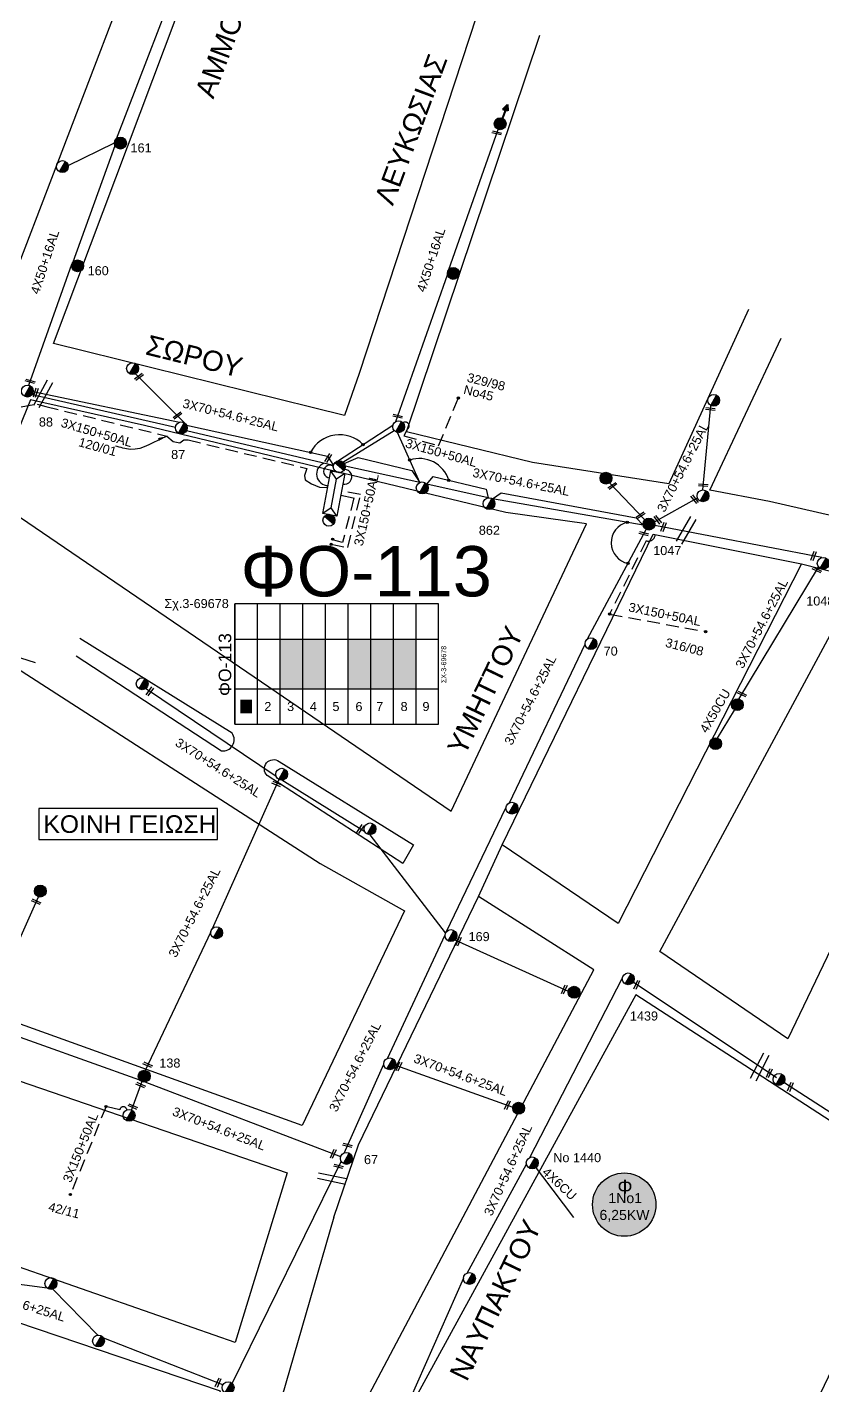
# Model space of a CAD drawing. Header units: millimetres. Extents: x 5016 to 7282, y 2879 to 3911.
# Drawn here: x 5878.1 to 6036.2, y 3503.7 to 3773.7 of the extents above; entities that cross this region are included whole.
import ezdxf
from ezdxf.enums import TextEntityAlignment as Align

# ---------------------------------------------------------------- set-up
doc = ezdxf.new("R2010")
doc.units = ezdxf.units.MM
doc.linetypes.add('DASHED', pattern=[19.05, 12.7, -6.35])
for name, color, linetype in [('Άγνωστα', 7, 'Continuous'), ('Ασφαλειοκιβώτια Χ.Τ 9 αναχωρήσεων', 7, 'Continuous'), ('Γέφυρες Εναέριου Δικτύου', 7, 'Continuous'), ('Γυμνά εναέρια ΧΤ (3Φ)   4x50CU', 7, 'Continuous'), ('Γυμνά εναέρια ΧΤ και ΦΟΠ (3Φ)   4x50+16AL', 7, 'Continuous'), ('Επίτονοι', 7, 'Continuous'), ('Επιγραφές - Σχήματα', 7, 'Continuous'), ('Καλώδια ΧΤ   3x150+50AL', 7, 'DASHED'), ('Μηχανική τομή', 7, 'Continuous'), ('Στύλος Ξύλινος', 7, 'Continuous'), ('Στύλος Ξύλινος @ 1', 7, 'Continuous'), ('Στύλος ΦΜ', 7, 'Continuous'), ('Στύλος ΦΜ @ 1', 7, 'Continuous'), ('Συνδέσεις', 7, 'Continuous'), ('Συνεστραμμένα ΧΤ   3x70+54.6+25 AL', 7, 'SYN_LINE'), ('Τομή', 7, 'Continuous'), ('Υποσταθμός εναέριος 2 στύλων', 7, 'Continuous'), ('Υποσταθμός πόλεως', 7, 'Continuous'), ('Υπόβαθρο ΔΕΗ', 7, 'Continuous'), ('Χώρος', 7, 'Continuous')]:
    doc.layers.add(name, color=color, linetype=linetype)
doc.styles.get("Standard").update_dxf_attribs({"font": 'ARIAL.TTF'})
doc.linetypes.add('SYN_LINE', pattern='A,0.5,-0.0001,["/\\/\\/\\/",Standard,S=0.1,R=0,X=0,Y=-0.05],-0.25', length=0.7501)
doc.dimstyles.new('ISO-25', dxfattribs={"dimtxt": 2.5, "dimasz": 1.8, "dimexe": 1.25, "dimexo": 0.625, "dimtad": 1, "dimtxsty": 'Standard', "dimcen": 1.8, "dimadec": 0, "dimazin": 0, "dimtfac": 1, "dimtmove": 0, "dimatfit": 3, "dimfxl": 1.25, "dimarcsym": 0})

# ---------------------------------------------------------------- blocks, each defined once
blk = doc.blocks.new('ΥΠΑΡΧΩΝ ΤΣΙΜΕΝΤΕΝΙΟΣ ΣΤΥΛΟΣ')
at = {"layer": 'Στύλος ΦΜ'}
blk.add_hatch(color=7, dxfattribs=at).paths.add_polyline_path([(-1.29, -2.28, 0.574793), (2.62, 0, 0.268822), (1.3, 2.27)])
at = {"layer": 'Στύλος ΦΜ', "color": 7}
blk.add_line((-1.29, -2.28), (1.3, 2.27), dxfattribs=at)
blk.add_circle((0, 0), 2.62, dxfattribs=at)
at = {"layer": 'Στύλος ΦΜ', "flags": 4}
for tag, p in [('ΑΡΙΘΜΟΣ', (-4.68, 8.05)), ('ΤΥΠΟΣ', (-4.91, 3.03))]:
    blk.add_attdef(tag, p, '', height=4, dxfattribs=at)
blk = doc.blocks.new('ΥΠΑΡΧΩΝ ΞΥΛΙΝΟΣ ΣΤΥΛΟΣ')
at = {"layer": 'Στύλος Ξύλινος'}
h = blk.add_hatch(color=7, dxfattribs=at)
h.paths.add_polyline_path([(-2.62, 0, 0.270008), (-1.29, -2.28), (1.3, 2.27, 0.576266)])
h.paths.add_polyline_path([(-1.29, -2.28, 0.574793), (2.62, 0, 0.268822), (1.3, 2.27)])
at = {"layer": 'Στύλος Ξύλινος', "color": 7}
blk.add_line((-1.29, -2.28), (1.3, 2.27), dxfattribs=at)
blk.add_circle((0, 0), 2.62, dxfattribs=at)
at = {"layer": 'Στύλος Ξύλινος', "flags": 4}
for tag, p in [('ΑΡΙΘΜΟΣ', (-4.91, 8.6)), ('ΤΥΠΟΣ', (-4.85, 3.39))]:
    blk.add_attdef(tag, p, '', height=4, dxfattribs=at)
blk = doc.blocks.new('ΥΠΟΣΤΑΘΜΟΣ ΕΝΑΕΡΙΟΣ ΕΠΙ 2 ΣΤΥΛΩΝ')
at = {"layer": 'Υποσταθμός εναέριος 2 στύλων', "linetype": 'Continuous'}
for points in [[(-11.97, -2.11, 0.574793), (-8.45, -0.07, 0.268822), (-9.64, 1.98)], [(9.68, -2.15, 0.574793), (13.19, -0.1, 0.268822), (12.01, 1.95)]]:
    blk.add_hatch(color=256, dxfattribs=at).paths.add_polyline_path(points)
for p, q in [((-11.97, -2.11), (-9.64, 1.98)), ((9.68, -2.15), (12.01, 1.95))]:
    blk.add_line(p, q, dxfattribs=at)
for centre in [(-10.81, -0.07), (10.84, -0.1)]:
    blk.add_circle(centre, 2.36, dxfattribs=at)
at = {"layer": 'Υποσταθμός πόλεως', "linetype": 'Continuous', "ltscale": 40}
blk.add_lwpolyline([(-8.57, 2.82), (8.57, 2.82), (8.57, -2.82), (-8.57, -2.82)], close=True, dxfattribs=at)
for points in [[(-5.75, 0), (-8.57, 2.82)], [(-8.57, -2.82), (-5.75, 0)], [(-5.75, 0), (5.75, 0)], [(5.75, 0), (8.57, 2.82)], [(8.57, -2.82), (5.75, 0)]]:
    blk.add_lwpolyline(points, dxfattribs=at)
at = {"layer": 'Υποσταθμός εναέριος 2 στύλων', "ltscale": 40, "flags": 1}
for tag, p in [('ΜΕΤΑΣΧΗΜΑΤΙΣΜΟΣ', (14.09, 2.51)), ('ΙΣΧΥΣ', (14.07, -0.28)), ('ΑΡΙΘΜΟΣ', (14.19, -3))]:
    blk.add_attdef(tag, p, '', height=1.8, dxfattribs=at)
blk = doc.blocks.new('ΕΠΙΤΟΝΟΣ')
at = {"layer": 'Επίτονοι', "lineweight": 40, "ltscale": 40}
blk.add_hatch(color=256, dxfattribs=at).paths.add_polyline_path([(-1.13, 6.47), (0, 9.1), (1.13, 6.47)])
for p, q in [((-1.13, 6.47), (0, 9.1)), ((1.13, 6.47), (-1.13, 6.47)), ((-1.13, 6.47), (0, 6.47)), ((0, 9.1), (1.13, 6.47)), ((0, 6.47), (0, 0))]:
    blk.add_line(p, q, dxfattribs=at)
blk = doc.blocks.new('ΑΣΦΑΛΕΙΟΚΙΒΩΤΙΟ ΥΠΟΣΤΑΘΜΟΥ 9 ΑΝΑΧΩΡΗΣΕΩΝ')
at = {"layer": 'Ασφαλειοκιβώτια Χ.Τ 9 αναχωρήσεων', "ltscale": 40}
for p, q in [((-23.8, 40.36), (24.02, 40.36)), ((-9.72, 40.36), (-9.72, -40.64)), ((9.94, 40.36), (9.94, -40.64)), ((-23.8, 31.36), (24.02, 31.36)), ((-23.8, 22.36), (24.02, 22.36)), ((-23.8, 13.36), (24.02, 13.36)), ((-23.8, 4.36), (24.02, 4.36)), ((-23.8, -4.64), (24.02, -4.64)), ((-23.8, -13.64), (24.02, -13.64)), ((-23.8, -22.64), (24.02, -22.64)), ((-23.8, -31.64), (24.02, -31.64))]:
    blk.add_line(p, q, dxfattribs=at)
at = {"layer": 'Ασφαλειοκιβώτια Χ.Τ 9 αναχωρήσεων'}
blk.add_lwpolyline([(-23.8, -40.64), (24.02, -40.64), (24.02, 40.36), (-23.8, 40.36)], close=True, dxfattribs=at)
for s, p in [('1', (-18.61, 37.24)), ('2', (-18.61, 28.67)), ('3', (-18.61, 19.6)), ('4', (-18.61, 10.58)), ('5', (-18.61, 1.57)), ('6', (-18.61, -7.57)), ('7', (-18.61, -15.81)), ('8', (-18.61, -25.5)), ('9', (-18.61, -34.19))]:
    blk.add_text(s, height=3.6, rotation=270, dxfattribs=at).set_placement(p)
at = {"layer": 'Ασφαλειοκιβώτια Χ.Τ 9 αναχωρήσεων', "ltscale": 40}
for tag, height, p in [('ΟΝΟΜΑ', 5, (-0.16, 44.31)), ('ΚΕΙΜΕΝΟ 1', 2, (17.06, 35.59)), ('ΚΕΙΜΕΝΟ 2', 2, (17.06, 26.88)), ('ΚΕΙΜΕΝΟ 3', 2, (17.06, 17.69)), ('ΚΕΙΜΕΝΟ 4', 2, (17.06, 8.71)), ('ΚΕΙΜΕΝΟ 5', 2, (17.06, -0.13)), ('ΚΕΙΜΕΝΟ 6', 2, (17.06, -9.05)), ('ΚΕΙΜΕΝΟ 7', 2, (17.06, -18.13)), ('ΚΕΙΜΕΝΟ 8', 2, (17.06, -26.85)), ('ΚΕΙΜΕΝΟ 9', 2, (17.06, -35.99)), ('ΣΧ', 2, (-0.1, -42.64))]:
    blk.add_attdef(tag, text='', height=height, dxfattribs=at).set_placement(p, align=Align.MIDDLE_CENTER)
blk = doc.blocks.new('ΜΗΧΑΝΙΚΗ ΤΟΜΗ')
at = {"layer": 'Μηχανική τομή', "ltscale": 40}
for p, q in [((-1.89, 0.78), (1.89, 0.78)), ((1.89, 0), (-1.89, 0))]:
    blk.add_line(p, q, dxfattribs=at)
blk = doc.blocks.new('ΤΟΜΗ')
at = {"layer": 'Τομή', "ltscale": 40}
for p, q in [((-5.68, 0), (5.68, 0)), ((5.68, -2.33), (-5.68, -2.33))]:
    blk.add_line(p, q, dxfattribs=at)
blk = doc.blocks.new('_ΣΥΝΔΕΣΗ')
at = {"layer": 'Συνδέσεις', "linetype": 'SYN_LINE', "ltscale": 40}
blk.add_hatch(color=256, dxfattribs=at).paths.add_polyline_path([(0.5, -0.01, 1), (-0.5, -0.01, 1)])
at = {"layer": 'Συνδέσεις'}
blk.add_circle((0, -0.01), 0.5, dxfattribs=at)
blk = doc.blocks.new('ΧΩΡΟΣ')
at = {"layer": 'Χώρος', "ltscale": 40, "true_color": 0xff4747}
blk.add_hatch(color=13, dxfattribs=at).paths.add_polyline_path([(12.17, -0.19, 1), (-13.03, -0.19, 1)])
at = {"layer": 'Χώρος', "ltscale": 40}
blk.add_circle((-0.43, -0.19), 12.6, dxfattribs=at)
at = {"layer": 'Χώρος', "ltscale": 30, "insert": (-3.14, 9.64), "char_height": 5.4, "width": 408.8913, "attachment_point": 1}
blk.add_mtext('Φ', dxfattribs=at)
at = {"layer": 'Χώρος', "ltscale": 40}
blk.add_attdef('ΑΡΙΘΜΟΣ_001', (-5.24, -3.99), '', height=5.4, dxfattribs=at)

msp = doc.modelspace()

# ---------------------------------------------------------------- hatches: boundary and pattern name
at = {"layer": 'Ασφαλειοκιβώτια Χ.Τ 9 αναχωρήσεων', "lineweight": -3}
for color, points in [(2, [(5932.85, 3652.1), (5928.35, 3652.1), (5928.35, 3642.27), (5932.85, 3642.27)]), (5, [(5937.35, 3652.1), (5932.85, 3652.1), (5932.85, 3642.27), (5937.35, 3642.27)]), (133, [(5946.35, 3652.1), (5941.85, 3652.1), (5941.85, 3642.27), (5946.35, 3642.27)]), (85, [(5950.85, 3652.1), (5946.35, 3652.1), (5946.35, 3642.27), (5950.85, 3642.27)]), (30, [(5955.35, 3652.1), (5950.85, 3652.1), (5950.85, 3642.27), (5955.35, 3642.27)]), (6, [(5920.46, 3637.37), (5922.76, 3637.37), (5922.76, 3640.08), (5920.46, 3640.08)])]:
    msp.add_hatch(color=color, dxfattribs=at).paths.add_polyline_path(points)

# ---------------------------------------------------------------- linework, layer by layer
at = {"layer": 'Άγνωστα', "color": 2, "linetype": 'SYN_LINE', "lineweight": -3, "ltscale": 20}
msp.add_lwpolyline([(5869.67, 3577.07), (5880.31, 3600.92)], dxfattribs=at)
at = {"layer": 'Γέφυρες Εναέριου Δικτύου', "lineweight": -3}
for centre, radius, start, end in [((5940.16, 3686.26), 6.49, 44.2585, 152.7733), ((5956, 3681.88), 6.13, 17.2186, 107.9969), ((5998.32, 3671.26), 4.19, 103.8216, 258.4836)]:
    msp.add_arc(centre, radius, start, end, dxfattribs=at)
at = {"layer": 'Γυμνά εναέρια ΧΤ (3Φ)   4x50CU', "color": 85, "lineweight": -3}
msp.add_lwpolyline([(6015.29, 3632.45), (6018.67, 3638.03)], dxfattribs=at)
at = {"layer": 'Γυμνά εναέρια ΧΤ και ΦΟΠ (3Φ)   4x50+16AL', "color": 5, "lineweight": -3}
for points in [[(5895.79, 3751.54), (5910.32, 3789.24)], [(5961.87, 3725.56), (5971.67, 3753.43)], [(5886.23, 3746.23), (5895.43, 3750.73)], [(5887.2, 3727.07), (5895.54, 3750.2)], [(5878.37, 3702.56), (5886.96, 3726.64)], [(5951.35, 3695.36), (5961.62, 3724.5)], [(5956.12, 3683.25), (5951.64, 3693.18)]]:
    msp.add_lwpolyline(points, dxfattribs=at)
at = {"layer": 'Γυμνά εναέρια ΧΤ και ΦΟΠ (3Φ)   4x50+16AL', "color": 85, "lineweight": -3}
msp.add_lwpolyline([(6035.97, 3668.32), (6002.79, 3674.73)], dxfattribs=at)
at = {"layer": 'Επιγραφές - Σχήματα', "color": 190, "lineweight": -3}
msp.add_lwpolyline([(5880.36, 3612.28), (5915.87, 3612.28), (5915.87, 3618.45), (5880.36, 3618.45)], close=True, dxfattribs=at)
at = {"layer": 'Καλώδια ΧΤ   3x150+50AL', "color": 30, "lineweight": -3, "ltscale": 0.2}
msp.add_lwpolyline([(5866.81, 3709.41), (5873.94, 3706.88), (5871.77, 3702.19), (5871.93, 3700.78), (5874.11, 3699.51), (5876.89, 3698.27), (5880.07, 3698.84), (5881.77, 3698.36), (5905.81, 3692.47), (5907.09, 3691.41), (5908.4, 3691.1), (5909.22, 3691.7), (5910.07, 3691.7), (5933.67, 3686.05), (5933.21, 3684.66), (5933.35, 3683.77), (5934.56, 3682.97), (5936.2, 3682.35), (5937.81, 3682.26)], dxfattribs=at)
at = {"layer": 'Καλώδια ΧΤ   3x150+50AL', "color": 62, "lineweight": -3, "ltscale": 0.2}
msp.add_lwpolyline([(5952.76, 3695.13, -0.999955), (5953.62, 3693.8), (5952.92, 3692.53), (5959.8, 3690.54), (5963.78, 3700.03)], format="xyb", dxfattribs=at)
at = {"layer": 'Καλώδια ΧΤ   3x150+50AL', "color": 133, "lineweight": -3, "ltscale": 0.2}
for points in [[(5938.51, 3671.02), (5941.8, 3670.31), (5944.32, 3680.85), (5940.56, 3681.61)], [(5940.39, 3680.73), (5943, 3680.17), (5940.73, 3671.29), (5938.72, 3671.86)]]:
    msp.add_lwpolyline(points, dxfattribs=at)
at = {"layer": 'Καλώδια ΧΤ   3x150+50AL', "color": 5, "lineweight": -3, "ltscale": 0.2}
msp.add_lwpolyline([(6002.34, 3674.03, -0.847755), (6001.1, 3671.66), (5993.81, 3657.1), (6012.89, 3653.61)], format="xyb", dxfattribs=at)
at = {"layer": 'Καλώδια ΧΤ   3x150+50AL', "color": 2, "lineweight": -3, "ltscale": 0.2}
msp.add_lwpolyline([(5897.87, 3558.55, 0.882274), (5896.47, 3558.59), (5893.75, 3559.24), (5886.67, 3541.75)], format="xyb", dxfattribs=at)
at = {"layer": 'Συνεστραμμένα ΧΤ   3x70+54.6+25 AL', "color": 7, "lineweight": -3, "ltscale": 10}
msp.add_line((5978.44, 3548.02), (5986.67, 3537.2), dxfattribs=at)
at = {"layer": 'Συνεστραμμένα ΧΤ   3x70+54.6+25 AL', "color": 6, "lineweight": -3, "ltscale": 10}
msp.add_lwpolyline([(5909.54, 3694.92), (5899.61, 3704.87)], dxfattribs=at)
at = {"layer": 'Συνεστραμμένα ΧΤ   3x70+54.6+25 AL', "color": 2, "lineweight": -3, "ltscale": 20}
for points in [[(5907.53, 3694.18), (5879.05, 3700.69)], [(5938.93, 3686.6), (5909.73, 3693.51)], [(5956.12, 3683.25), (5941.25, 3686.52)], [(6000.48, 3674.77), (5970.52, 3680.01)], [(5989.45, 3652.18), (6001.12, 3673.92)], [(5973.9, 3619.58), (5988.95, 3651.09)], [(5927.55, 3624.85), (5901.61, 3642.28)], [(5928.07, 3624.25), (5914.85, 3594.57)], [(5945.2, 3613.79), (5928.65, 3624.1)], [(5961.41, 3594), (5973.22, 3618.56)], [(5961.23, 3593.74), (5946.21, 3613.23)], [(5914.55, 3593.97), (5901.5, 3566.42)], [(5949.68, 3568.8), (5961.12, 3593.36)], [(5963.09, 3592.35), (5985.6, 3582.15)], [(5900.48, 3564.45), (5870.38, 3575.2)], [(5941.05, 3549.99), (5948.96, 3567.62)], [(5951.28, 3567.43), (5974.58, 3559.11)], [(5940.38, 3549.25), (5901.54, 3564.1)]]:
    msp.add_lwpolyline(points, dxfattribs=at)
at = {"layer": 'Συνεστραμμένα ΧΤ   3x70+54.6+25 AL', "color": 6, "lineweight": -3, "ltscale": 20}
for points in [[(5879.29, 3701.33), (5908.36, 3695.22)], [(5909.74, 3694.64), (5937.79, 3688.48), (5938.93, 3686.6)]]:
    msp.add_lwpolyline(points, dxfattribs=at)
at = {"layer": 'Συνεστραμμένα ΧΤ   3x70+54.6+25 AL', "color": 5, "lineweight": -3, "ltscale": 20}
for points in [[(6012.34, 3681.77), (6013.93, 3698.54)], [(5970.52, 3680.01), (5972.3, 3681.21), (5999.13, 3676.2), (6000.48, 3674.77)]]:
    msp.add_lwpolyline(points, dxfattribs=at)
at = {"layer": 'Συνεστραμμένα ΧΤ   3x70+54.6+25 AL', "color": 85, "lineweight": -3, "ltscale": 20}
for points in [[(5939.73, 3687.5), (5950.77, 3694.65)], [(5940.8, 3687.3), (5951, 3693.57)], [(6019.53, 3640.21), (6035.37, 3666.43)], [(5918.84, 3504.19), (5940.49, 3548.32)], [(5882.03, 3523.15), (5850.45, 3527.3)], [(5916.98, 3503.95), (5893.3, 3513.17)]]:
    msp.add_lwpolyline(points, dxfattribs=at)
at = {"layer": 'Συνεστραμμένα ΧΤ   3x70+54.6+25 AL', "color": 5, "lineweight": -3, "ltscale": 10}
for points in [[(5941.06, 3687.03), (5943.88, 3688.24), (5954.49, 3685.62), (5956.12, 3683.25)], [(5957.52, 3682.89), (5958.78, 3684.44), (5969.3, 3681.89), (5969.71, 3680.21)], [(6000.81, 3675.82), (5993.78, 3683.15)], [(6002.73, 3675.43), (6011.27, 3680.19)]]:
    msp.add_lwpolyline(points, dxfattribs=at)
at = {"layer": 'Συνεστραμμένα ΧΤ   3x70+54.6+25 AL', "color": 2, "lineweight": -3, "ltscale": 10}
msp.add_lwpolyline([(5969.71, 3680.21), (5957.52, 3682.89)], dxfattribs=at)
at = {"layer": 'Συνεστραμμένα ΧΤ   3x70+54.6+25 AL', "color": 30, "lineweight": -3, "ltscale": 20}
for points in [[(5977.99, 3549.11), (5996.34, 3584.67)], [(6026.97, 3564.96), (5997.52, 3584.6)], [(5965.54, 3526.14), (5977.29, 3547.78)], [(5964.79, 3525.09), (5951.09, 3494.09)]]:
    msp.add_lwpolyline(points, dxfattribs=at)
at = {"layer": 'Συνεστραμμένα ΧΤ   3x70+54.6+25 AL', "color": 2, "lineweight": -3, "ltscale": 5}
msp.add_lwpolyline([(5900.86, 3564.18), (5898.8, 3558.55)], dxfattribs=at)
at = {"layer": 'Συνεστραμμένα ΧΤ   3x70+54.6+25 AL', "color": 27, "lineweight": -3, "ltscale": 20}
msp.add_lwpolyline([(6057.59, 3545.18), (6027.49, 3564.61)], dxfattribs=at)
at = {"layer": 'Συνεστραμμένα ΧΤ   3x70+54.6+25 AL', "color": 85, "lineweight": -3, "ltscale": 10}
msp.add_lwpolyline([(5892.1, 3513.8), (5883.15, 3522.94)], dxfattribs=at)
at = {"layer": 'Συνεστραμμένα ΧΤ   3x70+54.6+25 AL', "color": 2, "lineweight": -3, "ltscale": 20}
msp.add_arc((5937.85, 3684.92), 2.27, 110.8157, 270.9647, dxfattribs=at)
at = {"layer": 'Συνεστραμμένα ΧΤ   3x70+54.6+25 AL', "color": 6, "lineweight": -3, "ltscale": 20}
msp.add_arc((5938.23, 3685.42), 1.25, 57.0429, 267.6745, dxfattribs=at)
at = {"layer": 'Συνεστραμμένα ΧΤ   3x70+54.6+25 AL', "color": 85, "lineweight": -3, "ltscale": 20}
msp.add_arc((5941.11, 3684.38), 1.47, 258.2983, 88.8698, dxfattribs=at)
at = {"layer": 'Υπόβαθρο ΔΕΗ', "lineweight": -3}
for points in [[(5941.53, 3896.87), (5872.23, 3715.96), (5828.75, 3727.5), (5849.39, 3782.96), (5864.3, 3828.36), (5892.02, 3910.62)], [(5967.37, 3775.93), (5944.03, 3704.9), (5941.11, 3696.54), (5883.33, 3710.87), (5925.13, 3822.06), (5952.83, 3894.04)], [(6021.46, 3717.6), (6005.61, 3683.01), (5978.5, 3687.25), (5953.45, 3693.31), (5979.97, 3772.14)], [(5868.98, 3650.86), (5936.29, 3607.55), (5953.08, 3598.11), (5932.72, 3555.47), (5874.35, 3576.48), (5837.48, 3589.59), (5833.76, 3579.53), (5874.13, 3565.15), (5929.71, 3546.05), (5919.42, 3512.31), (5873.5, 3528.36), (5845.06, 3538.37), (5788.27, 3557.74), (5755.24, 3571.68), (5719.19, 3585.14), (5694.15, 3593.49), (5673.12, 3599.85), (5656.65, 3603.78), (5661.16, 3675.04), (5663.49, 3713.7), (5666.22, 3755.63), (5679.48, 3752.2), (5770.6, 3727.61), (5766.95, 3713.7)], [(6126.99, 3726.33), (6175.08, 3747.44), (6179.35, 3712.53), (6179.35, 3712.53), (6172.13, 3700.27), (6159.93, 3695.8), (6130.81, 3712.03), (6130.81, 3712.03), (6101.38, 3720.94), (6079.8, 3735.21), (6083.32, 3742.42), (6071.93, 3747.44), (6038.34, 3676.55), (6025.59, 3679.44), (6013.73, 3681.73), (6027.95, 3711.92)], [(5870.83, 3680.27), (5962.35, 3617.95), (5989.23, 3675.04), (5973.2, 3677.27), (5944.33, 3684.23), (5901.42, 3694.58), (5878.74, 3699.66), (5859.99, 3653.71), (5879.68, 3647.47)], [(5939, 3537.21), (5943.94, 3551.63), (5967.8, 3600.97), (5972.48, 3611.24), (6002.47, 3673), (6031.99, 3667.06), (6043.68, 3664.12), (6057.48, 3659.93), (6069.14, 3655.79), (6029.27, 3572.65)], [(6031.99, 3667.06), (5995.52, 3595.58), (5972.48, 3611.24)], [(6029.27, 3572.65), (6003.82, 3590.05), (6043.68, 3664.12)], [(5941.78, 3493.98), (5990.66, 3586.42), (5967.8, 3600.97)], [(5954.13, 3500.28), (6023.2, 3476.08), (6037.34, 3505.51), (6055.77, 3544.68), (5999.06, 3581.44), (5954.59, 3500.12)], [(5711.7, 3471.64), (5779.76, 3447.33), (5809.83, 3436.53), (5841.75, 3425.32), (5889.03, 3407.91), (5899.31, 3440.36), (5863.14, 3452.49), (5827.69, 3464.48), (5783.55, 3479.35), (5771.33, 3483.5), (5773.94, 3491.91), (5810.61, 3480.05), (5844.23, 3468.83), (5882.41, 3456.08), (5901.82, 3450.04), (5916.5, 3502.67), (5916.5, 3502.67), (5827.67, 3532.74), (5800.11, 3541.77), (5772.39, 3552.18), (5745.34, 3563.55), (5727.99, 3569.6)], [(5939, 3537.21), (5927.87, 3498.75), (5915.78, 3458.04), (5947.36, 3447.53), (5970.79, 3440.37), (5984.85, 3435.24), (6002.39, 3429.69), (6019.4, 3468.17), (5941.78, 3493.98)]]:
    msp.add_lwpolyline(points, dxfattribs=at)
for points in [[(5887.79, 3648.78), (5916.67, 3629.93, 0.659892), (5918.8, 3633.42), (5888.53, 3652.24)], [(5954.84, 3611.23), (5952.74, 3607.5), (5925.79, 3625, -0.950146), (5928.14, 3627.8), (5954.84, 3611.23)]]:
    msp.add_lwpolyline(points, format="xyb", dxfattribs=at)

# ---------------------------------------------------------------- block references
at = {"layer": 'Ασφαλειοκιβώτια Χ.Τ 9 αναχωρήσεων', "lineweight": -3, "xscale": 0.5, "yscale": 0.5, "zscale": 0.5, "rotation": 90}
msp.add_blockref('ΑΣΦΑΛΕΙΟΚΙΒΩΤΙΟ ΥΠΟΣΤΑΘΜΟΥ 9 ΑΝΑΧΩΡΗΣΕΩΝ', (5939.53, 3647.13), dxfattribs=at).add_auto_attribs({'ΟΝΟΜΑ': 'ΦΟ-113', 'ΣΧ': 'ΣΧ-3-69678'})
at = {"layer": 'Επίτονοι', "lineweight": -3, "xscale": 0.449999999999812, "yscale": 0.449999999999812, "zscale": 0.449999999999812, "rotation": 339.2691856952678}
msp.add_blockref('ΕΠΙΤΟΝΟΣ', (5972.07, 3754.54), dxfattribs=at)
at = {"layer": 'Μηχανική τομή', "lineweight": -3}
for p, xscale, yscale, zscale, rotation in [((5971.35, 3752.52), 0.4999999999997028, 0.4999999999997028, 0.4999999999997028, 346.9851299616404), ((5900.4, 3704.08), 0.4999999999996056, 0.4999999999996056, 0.4999999999996056, 36.12082318903183), ((5878.72, 3703.53), 0.4999999999997337, 0.4999999999997337, 0.4999999999997337, 163.5261437010553), ((5879.97, 3701.02), 0.4999999999996403, 0.4999999999996403, 0.4999999999996403, 72.05658553480758), ((5908.06, 3696.41), 0.4999999999996056, 0.4999999999996056, 0.4999999999996056, 36.12082318903183), ((5951.65, 3696.22), 0.4999999999997028, 0.4999999999997028, 0.4999999999997028, 346.9851299616404), ((6013.85, 3697.66), 0.4999999999997038, 0.4999999999997038, 0.4999999999997038, 354.9735906183158), ((5938.06, 3688.03), 0.49999999999962, 0.49999999999962, 0.49999999999962, 57.50551824623417), ((5994.49, 3682.41), 0.4999999999996398, 0.4999999999996398, 0.4999999999996398, 34.66741474428478), ((6012.41, 3682.51), 0.4999999999997038, 0.4999999999997038, 0.4999999999997038, 354.9735906183158), ((6010.56, 3679.8), 0.499999999999805, 0.499999999999805, 0.499999999999805, 307.9869602905584), ((6000.09, 3676.57), 0.4999999999996398, 0.4999999999996398, 0.4999999999996398, 34.66741474428478), ((6003.23, 3675.71), 0.499999999999805, 0.499999999999805, 0.499999999999805, 307.9869602905584), ((6004.72, 3674.36), 0.4999999999998105, 0.4999999999998105, 0.4999999999998105, 70.48397957132364), ((6000.56, 3672.87), 0.4999999999997731, 0.4999999999997731, 0.4999999999997731, 345.7525236787191), ((6034.53, 3668.6), 0.4999999999998105, 0.4999999999998105, 0.4999999999998105, 70.48397957132364), ((6034.92, 3665.69), 0.4999999999998828, 0.4999999999998828, 0.4999999999998828, 334.0472609557588), ((5902.6, 3641.61), 0.4999999999997163, 0.4999999999997163, 0.4999999999997163, 54.91111753362023), ((6020.02, 3641.03), 0.4999999999998828, 0.4999999999998828, 0.4999999999998828, 334.0472609557588), ((5927.58, 3623.15), 0.4999999999997145, 0.4999999999997145, 0.4999999999997145, 336.6741026166627), ((5944.43, 3614.26), 0.4999999999997163, 0.4999999999997163, 0.4999999999997163, 54.91111753362023), ((5879.78, 3599.74), 0.4999999999997145, 0.4999999999997145, 0.4999999999997145, 336.6741026166627), ((5963.97, 3591.95), 0.4999999999997335, 0.4999999999997335, 0.4999999999997335, 66.73455494705941), ((5984.99, 3582.42), 0.4999999999997335, 0.4999999999997335, 0.4999999999997335, 66.73455494705941), ((5999.4, 3583.34), 0.4999999999997335, 0.4999999999997335, 0.4999999999997335, 66.73455494705941), ((5901.94, 3567.35), 0.4999999999997145, 0.4999999999997145, 0.4999999999997145, 336.6741026166627), ((5952.14, 3567.12), 0.4999999999997335, 0.4999999999997335, 0.4999999999997335, 66.73455494705941), ((6025.74, 3565.79), 0.4999999999997335, 0.4999999999997335, 0.4999999999997335, 66.73455494705941), ((5900.55, 3563.32), 0.4999999999997142, 0.4999999999997142, 0.4999999999997142, 336.6741026166627), ((6029.92, 3563.04), 0.4999999999997335, 0.4999999999997335, 0.4999999999997335, 66.73455494705941), ((5898.98, 3559.03), 0.4999999999997145, 0.4999999999997145, 0.4999999999997145, 336.6741026166627), ((5973.69, 3559.43), 0.4999999999997335, 0.4999999999997335, 0.4999999999997335, 66.73455494705941), ((5939.08, 3549.75), 0.4999999999996368, 0.4999999999996368, 0.4999999999996368, 65.60803442260347), ((5941.66, 3551.35), 0.4999999999997731, 0.4999999999997731, 0.4999999999997731, 345.7525236787191), ((5939.91, 3547.14), 0.4999999999997731, 0.4999999999997731, 0.4999999999997731, 345.7525236787191), ((5916.19, 3504.28), 0.4999999999996368, 0.4999999999996368, 0.4999999999996368, 65.60803442260347)]:
    msp.add_blockref('ΜΗΧΑΝΙΚΗ ΤΟΜΗ', p, dxfattribs=dict(at, xscale=xscale, yscale=yscale, zscale=zscale, rotation=rotation))
at = {"layer": 'Στύλος Ξύλινος @ 1', "lineweight": -3, "ltscale": 40, "xscale": 0.4499999999998181, "yscale": 0.4499999999998181, "zscale": 0.4499999999998181}
for p in [(5972.07, 3754.54), (5962.76, 3724.79), (5993.1, 3684.11), (6019.21, 3639.08), (6014.89, 3631.34), (5880.68, 3602.04), (5986.76, 3581.94), (5975.74, 3558.89)]:
    msp.add_blockref('ΥΠΑΡΧΩΝ ΞΥΛΙΝΟΣ ΣΤΥΛΟΣ', p, dxfattribs=at)
at = {"layer": 'Στύλος Ξύλινος @ 1', "lineweight": -3, "ltscale": 40}
ref = msp.add_blockref('ΥΠΑΡΧΩΝ ΞΥΛΙΝΟΣ ΣΤΥΛΟΣ', (5896.61, 3750.7), dxfattribs=dict(at, xscale=0.4499999999998181, yscale=0.4499999999998181, zscale=0.4499999999998181))
ref.add_attrib('ΤΥΠΟΣ', '161', (5898.61, 3748.84), dxfattribs={"layer": 'Στύλος Ξύλινος', "height": 1.8, "flags": 4})
ref = msp.add_blockref('ΥΠΑΡΧΩΝ ΞΥΛΙΝΟΣ ΣΤΥΛΟΣ', (5888.09, 3726.3), dxfattribs=dict(at, xscale=0.4499999999998181, yscale=0.4499999999998181, zscale=0.4499999999998181))
ref.add_attrib('ΤΥΠΟΣ', '160', (5890.09, 3724.44), dxfattribs={"layer": 'Στύλος Ξύλινος', "height": 1.8, "flags": 4})
ref = msp.add_blockref('ΥΠΑΡΧΩΝ ΞΥΛΙΝΟΣ ΣΤΥΛΟΣ', (6001.64, 3674.98), dxfattribs=dict(at, xscale=0.4499999999998181, yscale=0.4499999999998181, zscale=0.4499999999998181))
ref.add_attrib('ΤΥΠΟΣ', '1047', (6002.49, 3668.82), dxfattribs={"layer": 'Στύλος Ξύλινος', "height": 1.8, "flags": 4})
ref = msp.add_blockref('ΥΠΑΡΧΩΝ ΞΥΛΙΝΟΣ ΣΤΥΛΟΣ', (5901.34, 3565.26), dxfattribs=dict(at, xscale=0.4499999999998181, yscale=0.4499999999998181, zscale=0.4499999999998181))
ref.add_attrib('ΤΥΠΟΣ', '138', (5904.33, 3566.97), dxfattribs={"layer": 'Στύλος Ξύλινος', "height": 1.8, "flags": 4})
at = {"layer": 'Στύλος ΦΜ @ 1', "lineweight": -3, "ltscale": 40, "xscale": 0.4499999999998181, "yscale": 0.4499999999998181, "zscale": 0.4499999999998181}
for p in [(5885.07, 3746.03), (5899.01, 3705.88), (6014.51, 3699.57), (5951.9, 3694.32), (5956.59, 3682.17), (6012.38, 3680.59), (5900.93, 3643.24), (5928.65, 3625.27), (5974.4, 3618.52), (5946.2, 3614.41), (5915.71, 3593.76), (5950.13, 3567.71), (6027.49, 3564.62), (5898.33, 3557.47), (5882.79, 3524.06), (5965.97, 3525.05), (5892.25, 3512.63), (5918, 3503.36)]:
    msp.add_blockref('ΥΠΑΡΧΩΝ ΤΣΙΜΕΝΤΕΝΙΟΣ ΣΤΥΛΟΣ', p, dxfattribs=at)
at = {"layer": 'Στύλος ΦΜ @ 1', "lineweight": -3, "ltscale": 40}
ref = msp.add_blockref('ΥΠΑΡΧΩΝ ΤΣΙΜΕΝΤΕΝΙΟΣ ΣΤΥΛΟΣ', (5878.11, 3701.41), dxfattribs=dict(at, xscale=0.4499999999998181, yscale=0.4499999999998181, zscale=0.4499999999998181))
ref.add_attrib('ΤΥΠΟΣ', '88', (5880.4, 3694.37), dxfattribs={"layer": 'Στύλος ΦΜ', "height": 1.8, "flags": 4})
ref = msp.add_blockref('ΥΠΑΡΧΩΝ ΤΣΙΜΕΝΤΕΝΙΟΣ ΣΤΥΛΟΣ', (5908.7, 3694.09), dxfattribs=dict(at, xscale=0.4499999999998181, yscale=0.4499999999998181, zscale=0.4499999999998181))
ref.add_attrib('ΤΥΠΟΣ', '87', (5906.68, 3687.91), dxfattribs={"layer": 'Στύλος ΦΜ', "height": 1.8, "flags": 4})
ref = msp.add_blockref('ΥΠΑΡΧΩΝ ΤΣΙΜΕΝΤΕΝΙΟΣ ΣΤΥΛΟΣ', (5969.86, 3679.04), dxfattribs=dict(at, xscale=0.4499999999998181, yscale=0.4499999999998181, zscale=0.4499999999998181))
ref.add_attrib('ΤΥΠΟΣ', '862', (5967.83, 3672.85), dxfattribs={"layer": 'Στύλος ΦΜ', "height": 1.8, "flags": 4})
ref = msp.add_blockref('ΥΠΑΡΧΩΝ ΤΣΙΜΕΝΤΕΝΙΟΣ ΣΤΥΛΟΣ', (6036.28, 3667.18), dxfattribs=dict(at, xscale=0.4499999999998181, yscale=0.4499999999998181, zscale=0.4499999999998181))
ref.add_attrib('ΤΥΠΟΣ', '1048', (6032.9, 3658.8), dxfattribs={"layer": 'Στύλος ΦΜ', "height": 1.8, "flags": 4})
ref = msp.add_blockref('ΥΠΑΡΧΩΝ ΤΣΙΜΕΝΤΕΝΙΟΣ ΣΤΥΛΟΣ', (5990.12, 3651.22), dxfattribs=dict(at, xscale=0.4499999999998181, yscale=0.4499999999998181, zscale=0.4499999999998181))
ref.add_attrib('ΤΥΠΟΣ', '70', (5992.64, 3648.84), dxfattribs={"layer": 'Στύλος ΦΜ', "height": 1.8, "flags": 4})
ref = msp.add_blockref('ΥΠΑΡΧΩΝ ΤΣΙΜΕΝΤΕΝΙΟΣ ΣΤΥΛΟΣ', (5962.29, 3593.21), dxfattribs=dict(at, xscale=0.4499999999998181, yscale=0.4499999999998181, zscale=0.4499999999998181))
ref.add_attrib('ΤΥΠΟΣ', '169', (5965.79, 3592.1), dxfattribs={"layer": 'Στύλος ΦΜ', "height": 1.8, "flags": 4})
ref = msp.add_blockref('ΥΠΑΡΧΩΝ ΤΣΙΜΕΝΤΕΝΙΟΣ ΣΤΥΛΟΣ', (5997.52, 3584.6), dxfattribs=dict(at, xscale=0.4499999999998181, yscale=0.4499999999998181, zscale=0.4499999999998181))
ref.add_attrib('ΑΡΙΘΜΟΣ', '1439', (5997.85, 3576.32), dxfattribs={"layer": 'Στύλος ΦΜ', "height": 1.8, "flags": 4})
ref = msp.add_blockref('ΥΠΑΡΧΩΝ ΤΣΙΜΕΝΤΕΝΙΟΣ ΣΤΥΛΟΣ', (5941.51, 3548.91), dxfattribs=dict(at, xscale=0.4499999999998181, yscale=0.4499999999998181, zscale=0.4499999999998181))
ref.add_attrib('ΤΥΠΟΣ', '67', (5945.01, 3547.79), dxfattribs={"layer": 'Στύλος ΦΜ', "height": 1.8, "flags": 4})
ref = msp.add_blockref('ΥΠΑΡΧΩΝ ΤΣΙΜΕΝΤΕΝΙΟΣ ΣΤΥΛΟΣ', (5978.44, 3548.02), dxfattribs=dict(at, xscale=0.4499999999998181, yscale=0.4499999999998181, zscale=0.4499999999998181))
ref.add_attrib('ΑΡΙΘΜΟΣ', 'No 1440', (5982.63, 3548.17), dxfattribs={"layer": 'Στύλος ΦΜ', "height": 1.8, "flags": 4})
at = {"layer": 'Συνδέσεις', "lineweight": -3, "xscale": 0.4499999999998181, "yscale": 0.4499999999998181, "zscale": 0.4499999999998181}
for p in [(5963.78, 3700.03), (5934.39, 3689.23), (5944.81, 3690.79), (5954.11, 3687.72), (5961.85, 3683.7), (5997.33, 3675.33), (5938.76, 3671.99), (5938.48, 3670.98), (5997.49, 3667.16), (5993.81, 3657.1), (6012.89, 3653.61), (5893.75, 3559.24), (5886.67, 3541.75)]:
    msp.add_blockref('_ΣΥΝΔΕΣΗ', p, dxfattribs=at)
at = {"layer": 'Τομή', "lineweight": -3}
for p, xscale, yscale, zscale, rotation in [((5881.76, 3700.57), 0.4999999999995196, 0.4999999999995196, 0.4999999999995196, 241.5043457583303), ((6009.52, 3673.43), 0.4999999999995181, 0.4999999999995181, 0.4999999999995181, 239.886986026396), ((6024.18, 3566.82), 0.4999999999996851, 0.4999999999996851, 0.4999999999996851, 242.450597184168), ((5938.53, 3544.34), 0.4999999999994729, 0.4999999999994729, 0.4999999999994729, 168.0943288662309)]:
    msp.add_blockref('ΤΟΜΗ', p, dxfattribs=dict(at, xscale=xscale, yscale=yscale, zscale=zscale, rotation=rotation))
at = {"layer": 'Υποσταθμός εναέριος 2 στύλων', "lineweight": -3, "xscale": 0.5000000000000048, "yscale": 0.5000000000000048, "zscale": 0.5000000000000048, "rotation": 79.19395948063381}
msp.add_blockref('ΥΠΟΣΤΑΘΜΟΣ ΕΝΑΕΡΙΟΣ ΕΠΙ 2 ΣΤΥΛΩΝ', (5939.02, 3681.06), dxfattribs=at)
at = {"layer": 'Χώρος', "lineweight": -3}
ref = msp.add_blockref('ΧΩΡΟΣ', (5996.95, 3539.83), dxfattribs=dict(at, xscale=0.5, yscale=0.5, zscale=0.5))
ref.add_attrib('ΑΡΙΘΜΟΣ_001', '1Νο1', (5993.58, 3540.03), dxfattribs={"ltscale": 40, "height": 2})
ref.add_attrib('ΑΡΙΘΜΟΣ_002', '6,25ΚW', (5991.81, 3536.68), dxfattribs={"ltscale": 40, "height": 2})

# ---------------------------------------------------------------- texts
at = {"layer": 'Γυμνά εναέρια ΧΤ (3Φ)   4x50CU', "color": 7, "lineweight": -3, "insert": (6011.62, 3634.2), "char_height": 1.8, "width": 168.3718, "attachment_point": 1, "rotation": 59.9194}
msp.add_mtext('4X50CU', dxfattribs=at)
at = {"layer": 'Γυμνά εναέρια ΧΤ και ΦΟΠ (3Φ)   4x50+16AL', "color": 7, "lineweight": -3, "char_height": 1.8, "width": 168.3718, "attachment_point": 1, "rotation": 71.9629}
for insert in [(5878.68, 3721.08), (5955.42, 3721.49)]:
    msp.add_mtext('4X50+16AL', dxfattribs=dict(at, insert=insert))
at = {"layer": 'Επιγραφές - Σχήματα', "color": 7, "lineweight": -3, "attachment_point": 1}
for s, insert, char_height, width, rotation in [('ΑΜΜΟΧΩΣΤΟΥ', (5911.32, 3760.72), 4, 168.3718, 69.5583), ('ΛΕΥΚΩΣΙΑΣ', (5946.99, 3739.49), 4, 168.3718, 69.5583), ('ΣΩΡΟΥ', (5902.33, 3712.63), 4, 168.4026, 346.0889), ('329/98', (5965.79, 3705.06), 1.8, 168.3718, 345.8452), ('No45', (5965.09, 3702.65), 1.8, 168.3718, 345.8452), ('120/01', (5888.61, 3692.23), 1.8, 168.3718, 344.579), ('ΥΜΗΤΤΟΥ', (5961.4, 3630.48), 4, 168.3718, 64.2946), ('316/08', (6005.21, 3652.37), 1.8, 168.3718, 345.8452), ('4X6CU', (5981.51, 3547.3), 1.8, 9.8276, 317.1054), ('42/11', (5882.58, 3540.25), 1.8, 168.3718, 345.8452), ('ΝΑΥΠΑΚΤΟΥ', (5961.84, 3506.14), 4, 168.3718, 64.2946)]:
    msp.add_mtext(s, dxfattribs=dict(at, insert=insert, char_height=char_height, width=width, rotation=rotation))
at = {"layer": 'Επιγραφές - Σχήματα', "color": 7, "lineweight": -3, "width": 168.3718, "attachment_point": 1}
for s, insert, char_height in [('ΦΟ-113', (5920.46, 3670.61), 10), ('Σχ.3-69678', (5905.34, 3660.09), 1.8)]:
    msp.add_mtext(s, dxfattribs=dict(at, insert=insert, char_height=char_height))
at = {"layer": 'Επιγραφές - Σχήματα', "color": 190, "lineweight": -3, "insert": (5881.31, 3617.11), "char_height": 3.5, "width": 35.1311, "attachment_point": 1}
msp.add_mtext('KOINH ΓΕΙΩΣΗ', dxfattribs=at)
at = {"layer": 'Καλώδια ΧΤ   3x150+50AL', "color": 7, "lineweight": -3, "char_height": 1.8, "width": 168.3718, "attachment_point": 1}
for insert, rotation in [((5885.14, 3696.09), 343.676), ((5953.59, 3692.01), 344.1302), ((5942.98, 3670.91), 77.181), ((5997.82, 3659.42), 348.3336), ((5885.08, 3544.65), 67.9029)]:
    msp.add_mtext('3X150+50AL', dxfattribs=dict(at, insert=insert, rotation=rotation))
at = {"layer": 'Συνεστραμμένα ΧΤ   3x70+54.6+25 AL', "color": 7, "lineweight": -3, "char_height": 1.8, "width": 168.3718, "attachment_point": 1}
for insert, rotation in [((5909.27, 3699.92), 345.7936), ((6003.15, 3678), 62.9287), ((5966.82, 3686.16), 348.7031), ((6018.73, 3646.95), 62.536), ((5972.81, 3631.7), 62.9287), ((5908.29, 3632.59), 327.4487), ((5906.06, 3589.5), 62.9287), ((5937.97, 3558.82), 62.9287), ((5955.35, 3569.76), 339.6935), ((5907.42, 3559.22), 338.7875), ((5968.77, 3538.06), 65.607)]:
    msp.add_mtext('3X70+54.6+25AL', dxfattribs=dict(at, insert=insert, rotation=rotation))
at = {"layer": 'Συνεστραμμένα ΧΤ   3x70+54.6+25 AL', "lineweight": -3, "ltscale": 20, "insert": (5867.16, 3524.01), "char_height": 1.8, "width": 168.3718, "attachment_point": 1, "rotation": 342.6502}
msp.add_mtext('3X70+54.6+25AL', dxfattribs=at)

# ---------------------------------------------------------------- leaders
at = {"layer": 'Επιγραφές - Σχήματα', "lineweight": -3, "path_type": 1}
msp.add_leader([(5905.87, 3692.42), (5898.58, 3689.81), (5895.6, 3690.48)], dimstyle='ISO-25', override={"dimgap": 0.625, "dimtad": 0}, dxfattribs=at)

doc.saveas('drawing.dxf')
